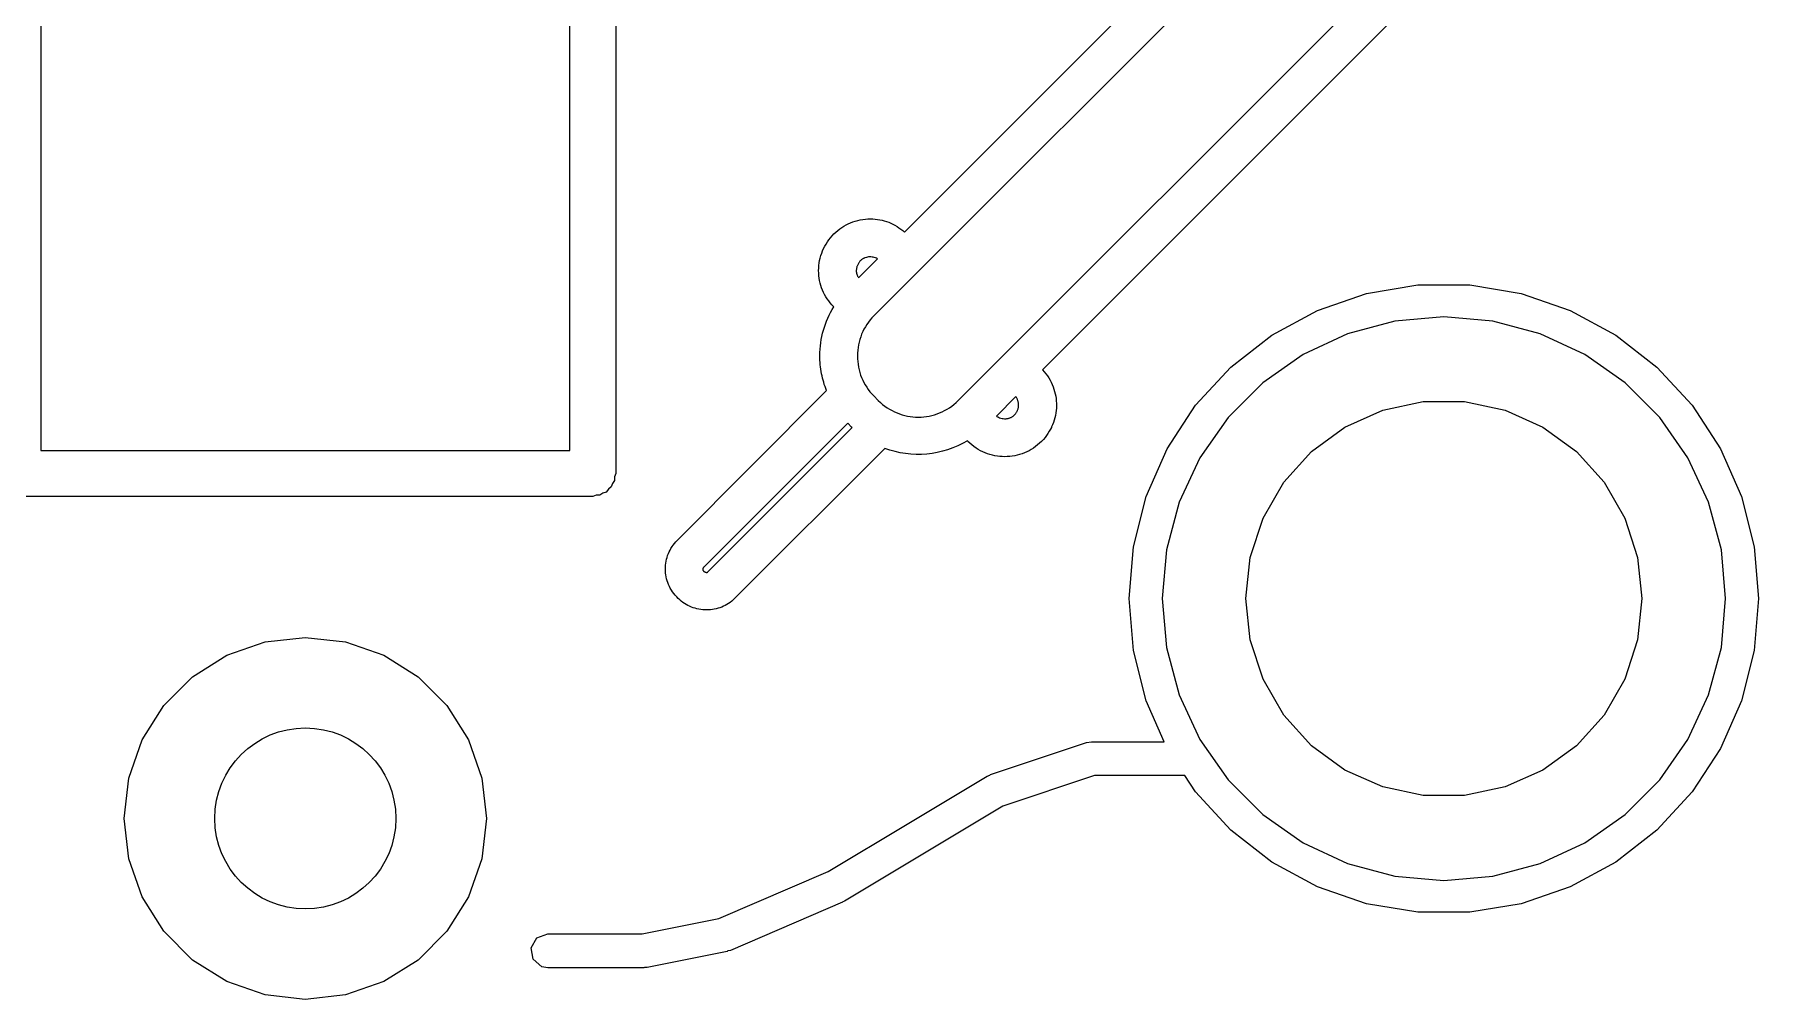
# Model space of a CAD drawing. Extents: x 101.3 to 159.9, y -98.9 to -67.7.
# Drawn here: x 146 to 153.62, y -91.96 to -87.7 of the extents above; entities that cross this region are included whole.
import ezdxf

# ---------------------------------------------------------------- set-up
doc = ezdxf.new("R2010")
doc.units = 0
doc.layers.add('BLACK', color=7, linetype='CONTINUOUS')

msp = doc.modelspace()

# ---------------------------------------------------------------- linework, layer by layer
at = {"layer": 'BLACK', "linetype": 'CONTINUOUS'}
for p, q in [((148.5716, -84.56), (148.5716, -89.64)), ((146.0316, -84.6616), (146.0316, -89.5384)), ((148.3684, -89.5384), (148.3684, -84.6616)), ((149.848309, -88.573401), (152.022126, -86.398525)), ((152.140659, -86.516), (149.964725, -88.691934)), ((150.085376, -89.317409), (152.513192, -86.89065)), ((152.631725, -87.008125), (150.457909, -89.181942)), ((149.619907, -88.528296), (149.630513, -88.524847)), ((149.630513, -88.524847), (149.641328, -88.521917)), ((149.641328, -88.521917), (149.652335, -88.519508)), ((149.652335, -88.519508), (149.663523, -88.517627)), ((149.663523, -88.517627), (149.674877, -88.516277)), ((149.674877, -88.516277), (149.686382, -88.515464)), ((149.686382, -88.515464), (149.698026, -88.515192)), ((149.698026, -88.515192), (149.708317, -88.515439)), ((149.708317, -88.515439), (149.718547, -88.516174)), ((149.718547, -88.516174), (149.728703, -88.51739)), ((149.728703, -88.51739), (149.738771, -88.519078)), ((149.738771, -88.519078), (149.748741, -88.521232)), ((149.748741, -88.521232), (149.758599, -88.523843)), ((149.758599, -88.523843), (149.768332, -88.526903)), ((149.513736, -88.607754), (149.520732, -88.598808)), ((149.520732, -88.598808), (149.528189, -88.590173)), ((149.528189, -88.590173), (149.5361, -88.581867)), ((149.5361, -88.581867), (149.544209, -88.573967)), ((149.544209, -88.573967), (149.552651, -88.566544)), ((149.552651, -88.566544), (149.561413, -88.559601)), ((149.561413, -88.559601), (149.57048, -88.553143)), ((149.57048, -88.553143), (149.579838, -88.547175)), ((149.579838, -88.547175), (149.589474, -88.541702)), ((149.589474, -88.541702), (149.599373, -88.536728)), ((149.599373, -88.536728), (149.609522, -88.532258)), ((149.609522, -88.532258), (149.619907, -88.528296)), ((149.768332, -88.526903), (149.77793, -88.530406)), ((149.77793, -88.530406), (149.787378, -88.534342)), ((149.787378, -88.534342), (149.796665, -88.538705)), ((149.796665, -88.538705), (149.805779, -88.543486)), ((149.805779, -88.543486), (149.814707, -88.548678)), ((149.814707, -88.548678), (149.823436, -88.554274)), ((149.823436, -88.554274), (149.831954, -88.560264)), ((149.831954, -88.560264), (149.840249, -88.566642)), ((149.840249, -88.566642), (149.848309, -88.573401)), ((149.475337, -88.688245), (149.478357, -88.677489)), ((149.478357, -88.677489), (149.481902, -88.666894)), ((149.481902, -88.666894), (149.485962, -88.656479)), ((149.485962, -88.656479), (149.490531, -88.646263)), ((149.490531, -88.646263), (149.4956, -88.636263)), ((149.4956, -88.636263), (149.501163, -88.6265)), ((149.501163, -88.6265), (149.507211, -88.61699)), ((149.507211, -88.61699), (149.513736, -88.607754)), ((149.468368, -88.743792), (149.468652, -88.732509)), ((149.46864, -88.755051), (149.468368, -88.743792)), ((149.468652, -88.732509), (149.469498, -88.721294)), ((149.469498, -88.721294), (149.4709, -88.710166)), ((149.4709, -88.710166), (149.472849, -88.699143)), ((149.472849, -88.699143), (149.475337, -88.688245)), ((149.634786, -88.741689), (149.634525, -88.744851)), ((149.634525, -88.744851), (149.634574, -88.746835)), ((149.634574, -88.746835), (149.63472, -88.748817)), ((149.63472, -88.748817), (149.634958, -88.750797)), ((149.635168, -88.738556), (149.634786, -88.741689)), ((149.634958, -88.750797), (149.635286, -88.752771)), ((149.635672, -88.735458), (149.635168, -88.738556)), ((149.635286, -88.752771), (149.635701, -88.75474)), ((149.636295, -88.732398), (149.635672, -88.735458)), ((149.635701, -88.75474), (149.6362, -88.756701)), ((149.637036, -88.729382), (149.636295, -88.732398)), ((149.637893, -88.726414), (149.637036, -88.729382)), ((149.638864, -88.723499), (149.637893, -88.726414)), ((149.639949, -88.720641), (149.638864, -88.723499)), ((149.641146, -88.717845), (149.639949, -88.720641)), ((149.642453, -88.715116), (149.641146, -88.717845)), ((149.643868, -88.712458), (149.642453, -88.715116)), ((149.64539, -88.709876), (149.643868, -88.712458)), ((149.645108, -88.775542), (149.728718, -88.691934)), ((149.647017, -88.707374), (149.64539, -88.709876)), ((149.648749, -88.704958), (149.647017, -88.707374)), ((149.650583, -88.702632), (149.648749, -88.704958)), ((149.652517, -88.7004), (149.650583, -88.702632)), ((149.654529, -88.698568), (149.652517, -88.7004)), ((149.656594, -88.69684), (149.654529, -88.698568)), ((149.658709, -88.695218), (149.656594, -88.69684)), ((149.66087, -88.693699), (149.658709, -88.695218)), ((149.663076, -88.692284), (149.66087, -88.693699)), ((149.665324, -88.690973), (149.663076, -88.692284)), ((149.667609, -88.689765), (149.665324, -88.690973)), ((149.66993, -88.688659), (149.667609, -88.689765)), ((149.672284, -88.687656), (149.66993, -88.688659)), ((149.674667, -88.686755), (149.672284, -88.687656)), ((149.679511, -88.685257), (149.674667, -88.686755)), ((149.684439, -88.684162), (149.679511, -88.685257)), ((149.689427, -88.683467), (149.684439, -88.684162)), ((149.694452, -88.683169), (149.689427, -88.683467)), ((149.699491, -88.683264), (149.694452, -88.683169)), ((149.704521, -88.683751), (149.699491, -88.683264)), ((149.709519, -88.684625), (149.704521, -88.683751)), ((149.71446, -88.685883), (149.709519, -88.684625)), ((149.964725, -88.691934), (149.712842, -88.943817)), ((149.719323, -88.687523), (149.71446, -88.685883)), ((149.724083, -88.689541), (149.719323, -88.687523)), ((149.728718, -88.691934), (149.724083, -88.689541)), ((149.469453, -88.766199), (149.46864, -88.755051)), ((149.470802, -88.777222), (149.469453, -88.766199)), ((149.472684, -88.788109), (149.470802, -88.777222)), ((149.475092, -88.798848), (149.472684, -88.788109)), ((149.478023, -88.809425), (149.475092, -88.798848)), ((149.481471, -88.819829), (149.478023, -88.809425)), ((149.485433, -88.830046), (149.481471, -88.819829)), ((149.489903, -88.840065), (149.485433, -88.830046)), ((149.6362, -88.756701), (149.636779, -88.758652)), ((149.636779, -88.758652), (149.637436, -88.760593)), ((149.637436, -88.760593), (149.638167, -88.762521)), ((149.638167, -88.762521), (149.638969, -88.764435)), ((149.638969, -88.764435), (149.63984, -88.766334)), ((149.63984, -88.766334), (149.640776, -88.768216)), ((149.640776, -88.768216), (149.641774, -88.770079)), ((149.641774, -88.770079), (149.64283, -88.771922)), ((149.64283, -88.771922), (149.643943, -88.773744)), ((149.643943, -88.773744), (149.645108, -88.775542)), ((151.890073, -88.845139), (152.11656, -88.807345)), ((152.11656, -88.807345), (152.34618, -88.807345)), ((152.34618, -88.807345), (152.572667, -88.845139)), ((149.494877, -88.849873), (149.489903, -88.840065)), ((149.500351, -88.859458), (149.494877, -88.849873)), ((149.506318, -88.868808), (149.500351, -88.859458)), ((149.512776, -88.877909), (149.506318, -88.868808)), ((149.519719, -88.88675), (149.512776, -88.877909)), ((149.527142, -88.895318), (149.519719, -88.88675)), ((149.535042, -88.9036), (149.527142, -88.895318)), ((149.527899, -88.915989), (149.535042, -88.9036)), ((151.672894, -88.919696), (151.890073, -88.845139)), ((152.572667, -88.845139), (152.789846, -88.919696)), ((149.493813, -88.99371), (149.498412, -88.980377)), ((149.498412, -88.980377), (149.503454, -88.967189)), ((149.503454, -88.967189), (149.508931, -88.954152)), ((149.508931, -88.954152), (149.514836, -88.94127)), ((149.514836, -88.94127), (149.521162, -88.928548)), ((149.521162, -88.928548), (149.527899, -88.915989)), ((149.68134, -88.981702), (149.674802, -88.992014)), ((149.688418, -88.971706), (149.68134, -88.981702)), ((149.696031, -88.962046), (149.688418, -88.971706)), ((149.704174, -88.952743), (149.696031, -88.962046)), ((149.712842, -88.943817), (149.704174, -88.952743)), ((151.47095, -89.028983), (151.672894, -88.919696)), ((152.015172, -88.966773), (151.805543, -89.022943)), ((152.23137, -88.947858), (152.015172, -88.966773)), ((152.447568, -88.966773), (152.23137, -88.947858)), ((152.657197, -89.022943), (152.447568, -88.966773)), ((152.789846, -88.919696), (152.99179, -89.028983)), ((149.477743, -89.0624), (149.480008, -89.048408)), ((149.480008, -89.048408), (149.482756, -89.034538)), ((149.482756, -89.034538), (149.485978, -89.020795)), ((149.485978, -89.020795), (149.489666, -89.007185)), ((149.489666, -89.007185), (149.493813, -88.99371)), ((149.647162, -89.059401), (149.64453, -89.071362)), ((149.650365, -89.047614), (149.647162, -89.059401)), ((149.654137, -89.036023), (149.650365, -89.047614)), ((149.65847, -89.024647), (149.654137, -89.036023)), ((149.663362, -89.013507), (149.65847, -89.024647)), ((149.668808, -89.002622), (149.663362, -89.013507)), ((149.674802, -88.992014), (149.668808, -89.002622)), ((151.289748, -89.170018), (151.47095, -89.028983)), ((151.805543, -89.022943), (151.608853, -89.114661)), ((152.853887, -89.114661), (152.657197, -89.022943)), ((152.99179, -89.028983), (153.172992, -89.170018)), ((149.473659, -89.1195), (149.473918, -89.105065)), ((149.473782, -89.129607), (149.473659, -89.1195)), ((149.474151, -89.139683), (149.473782, -89.129607)), ((149.473918, -89.105065), (149.47469, -89.090733)), ((149.47469, -89.090733), (149.475968, -89.07651)), ((149.475968, -89.07651), (149.477743, -89.0624)), ((149.640114, -89.108097), (149.639817, -89.120558)), ((149.639817, -89.120558), (149.640114, -89.133019)), ((149.641002, -89.095731), (149.640114, -89.108097)), ((149.640114, -89.133019), (149.641, -89.145386)), ((149.642475, -89.083479), (149.641002, -89.095731)), ((149.64453, -89.071362), (149.642475, -89.083479)), ((151.608853, -89.114661), (151.431078, -89.239141)), ((153.031662, -89.239141), (152.853887, -89.114661)), ((149.474761, -89.149722), (149.474151, -89.139683)), ((149.47561, -89.159717), (149.474761, -89.149722)), ((149.476695, -89.169663), (149.47561, -89.159717)), ((149.478012, -89.179552), (149.476695, -89.169663)), ((149.479559, -89.18938), (149.478012, -89.179552)), ((149.481332, -89.19914), (149.479559, -89.18938)), ((149.483328, -89.208825), (149.481332, -89.19914)), ((149.485544, -89.21843), (149.483328, -89.208825)), ((149.641, -89.145386), (149.642468, -89.157638)), ((149.642468, -89.157638), (149.644514, -89.169755)), ((149.644514, -89.169755), (149.647129, -89.181716)), ((149.647129, -89.181716), (149.65031, -89.193503)), ((149.65031, -89.193503), (149.654048, -89.205094)), ((149.654048, -89.205094), (149.658338, -89.21647)), ((150.457909, -89.181942), (150.465496, -89.190515)), ((150.465496, -89.190515), (150.472581, -89.199355)), ((150.472581, -89.199355), (150.479165, -89.208444)), ((150.479165, -89.208444), (150.485248, -89.217764)), ((151.134231, -89.338955), (151.289748, -89.170018)), ((153.172992, -89.170018), (153.328509, -89.338955)), ((148.842893, -89.935475), (149.503292, -89.274017)), ((149.487978, -89.227948), (149.485544, -89.21843)), ((149.490625, -89.237372), (149.487978, -89.227948)), ((149.493483, -89.246698), (149.490625, -89.237372)), ((149.496549, -89.255918), (149.493483, -89.246698)), ((149.49982, -89.265027), (149.496549, -89.255918)), ((149.503292, -89.274017), (149.49982, -89.265027)), ((149.658338, -89.21647), (149.663174, -89.22761)), ((149.663174, -89.22761), (149.668549, -89.238495)), ((149.668549, -89.238495), (149.674458, -89.249103)), ((149.674458, -89.249103), (149.680894, -89.259415)), ((149.680894, -89.259415), (149.68785, -89.269411)), ((149.68785, -89.269411), (149.695322, -89.279071)), ((149.695322, -89.279071), (149.703301, -89.288374)), ((150.485248, -89.217764), (150.49083, -89.227296)), ((150.49083, -89.227296), (150.495911, -89.237022)), ((150.495911, -89.237022), (150.500493, -89.246924)), ((150.500493, -89.246924), (150.504575, -89.256984)), ((150.504575, -89.256984), (150.508157, -89.267184)), ((150.508157, -89.267184), (150.511241, -89.277505)), ((150.511241, -89.277505), (150.513827, -89.287928)), ((150.513827, -89.287928), (150.515915, -89.298437)), ((151.431078, -89.239141), (151.277619, -89.3926)), ((153.185121, -89.3926), (153.031662, -89.239141)), ((149.703301, -89.288374), (149.711783, -89.2973)), ((149.711783, -89.2973), (149.731893, -89.317409)), ((149.731893, -89.317409), (149.74129, -89.326348)), ((149.74129, -89.326348), (149.751013, -89.33471)), ((149.751013, -89.33471), (149.761039, -89.342495)), ((149.761039, -89.342495), (149.771346, -89.349704)), ((149.771346, -89.349704), (149.781914, -89.356336)), ((149.781914, -89.356336), (149.792719, -89.362392)), ((149.792719, -89.362392), (149.80374, -89.367871)), ((150.014071, -89.367871), (150.025033, -89.362392)), ((150.025033, -89.362392), (150.035773, -89.356336)), ((150.035773, -89.356336), (150.046269, -89.349704)), ((150.046269, -89.349704), (150.056499, -89.342495)), ((150.056499, -89.342495), (150.066442, -89.33471)), ((150.066442, -89.33471), (150.076075, -89.326348)), ((150.076075, -89.326348), (150.085376, -89.317409)), ((150.339375, -89.300475), (150.253651, -89.3862)), ((150.341006, -89.302691), (150.339375, -89.300475)), ((150.342525, -89.304971), (150.341006, -89.302691)), ((150.343932, -89.307311), (150.342525, -89.304971)), ((150.345225, -89.309705), (150.343932, -89.307311)), ((150.346406, -89.312149), (150.345225, -89.309705)), ((150.345652, -89.364755), (150.346817, -89.362239)), ((150.347473, -89.31464), (150.346406, -89.312149)), ((150.346817, -89.362239), (150.34786, -89.359684)), ((150.348426, -89.317172), (150.347473, -89.31464)), ((150.34786, -89.359684), (150.348783, -89.357095)), ((150.349264, -89.31974), (150.348426, -89.317172)), ((150.348783, -89.357095), (150.349586, -89.354476)), ((150.349988, -89.322342), (150.349264, -89.31974)), ((150.349586, -89.354476), (150.350269, -89.351832)), ((150.350597, -89.324971), (150.349988, -89.322342)), ((150.350269, -89.351832), (150.350832, -89.349166)), ((150.35109, -89.327625), (150.350597, -89.324971)), ((150.350832, -89.349166), (150.351277, -89.346484)), ((150.351468, -89.330297), (150.35109, -89.327625)), ((150.351277, -89.346484), (150.351603, -89.34379)), ((150.351729, -89.332984), (150.351468, -89.330297)), ((150.351603, -89.34379), (150.351811, -89.341089)), ((150.351873, -89.335681), (150.351729, -89.332984)), ((150.351811, -89.341089), (150.351901, -89.338385)), ((150.351901, -89.338385), (150.351873, -89.335681)), ((150.515915, -89.298437), (150.517504, -89.309012)), ((150.518003, -89.362252), (150.516615, -89.372845)), ((150.517504, -89.309012), (150.518597, -89.319636)), ((150.518895, -89.351616), (150.518003, -89.362252)), ((150.518597, -89.319636), (150.519193, -89.33029)), ((150.519292, -89.340956), (150.518895, -89.351616)), ((150.519193, -89.33029), (150.519268, -89.338385)), ((150.519268, -89.338385), (150.519292, -89.340956)), ((151.008641, -89.531184), (151.134231, -89.338955)), ((151.793869, -89.435118), (151.96098, -89.360716)), ((151.96098, -89.360716), (152.139907, -89.322683)), ((152.139907, -89.322683), (152.322833, -89.322683)), ((152.322833, -89.322683), (152.50176, -89.360716)), ((152.50176, -89.360716), (152.668871, -89.435118)), ((153.328509, -89.338955), (153.454099, -89.531184)), ((149.597484, -89.41795), (148.959309, -90.055067)), ((148.979418, -90.075175), (149.616534, -89.437)), ((149.613358, -89.434883), (149.597484, -89.41795)), ((149.613755, -89.435278), (149.613358, -89.434883)), ((149.614152, -89.435661), (149.613755, -89.435278)), ((149.614351, -89.435843), (149.614152, -89.435661)), ((149.614549, -89.436018), (149.614351, -89.435843)), ((149.614748, -89.436184), (149.614549, -89.436018)), ((149.614946, -89.436339), (149.614748, -89.436184)), ((149.615145, -89.436481), (149.614946, -89.436339)), ((149.615343, -89.43661), (149.615145, -89.436481)), ((149.615542, -89.436723), (149.615343, -89.43661)), ((149.61574, -89.436818), (149.615542, -89.436723)), ((149.61584, -89.436859), (149.61574, -89.436818)), ((149.615939, -89.436896), (149.61584, -89.436859)), ((149.616038, -89.436927), (149.615939, -89.436896)), ((149.616137, -89.436953), (149.616038, -89.436927)), ((149.616237, -89.436973), (149.616137, -89.436953)), ((149.616336, -89.436988), (149.616237, -89.436973)), ((149.616435, -89.436997), (149.616336, -89.436988)), ((149.616534, -89.437), (149.616435, -89.436997)), ((149.80374, -89.367871), (149.814955, -89.372773)), ((149.814955, -89.372773), (149.826342, -89.377098)), ((149.826342, -89.377098), (149.83788, -89.380847)), ((149.83788, -89.380847), (149.849545, -89.384018)), ((149.849545, -89.384018), (149.861317, -89.386614)), ((149.861317, -89.386614), (149.873174, -89.388632)), ((149.873174, -89.388632), (149.885093, -89.390074)), ((149.885093, -89.390074), (149.897053, -89.390939)), ((149.897053, -89.390939), (149.909031, -89.391227)), ((149.909031, -89.391227), (149.921007, -89.390939)), ((149.921007, -89.390939), (149.932957, -89.390074)), ((149.932957, -89.390074), (149.944861, -89.388632)), ((149.944861, -89.388632), (149.956695, -89.386614)), ((149.956695, -89.386614), (149.96844, -89.384018)), ((149.96844, -89.384018), (149.980071, -89.380847)), ((149.980071, -89.380847), (149.991568, -89.377098)), ((149.991568, -89.377098), (150.002909, -89.372773)), ((150.002909, -89.372773), (150.014071, -89.367871)), ((150.253651, -89.3862), (150.255963, -89.387738)), ((150.255963, -89.387738), (150.258333, -89.389175)), ((150.258333, -89.389175), (150.260756, -89.390512)), ((150.260756, -89.390512), (150.263227, -89.391746)), ((150.263227, -89.391746), (150.268299, -89.393904)), ((150.268299, -89.393904), (150.273511, -89.395642)), ((150.273511, -89.395642), (150.278829, -89.396953)), ((150.278829, -89.396953), (150.284216, -89.397827)), ((150.284216, -89.397827), (150.289638, -89.398259)), ((150.289638, -89.398259), (150.29235, -89.398306)), ((150.29235, -89.398306), (150.295058, -89.398239)), ((150.295058, -89.398239), (150.297756, -89.398057)), ((150.297756, -89.398057), (150.300441, -89.39776)), ((150.300441, -89.39776), (150.303107, -89.397346)), ((150.303107, -89.397346), (150.305751, -89.396815)), ((150.305751, -89.396815), (150.308367, -89.396165)), ((150.308367, -89.396165), (150.310952, -89.395395)), ((150.310952, -89.395395), (150.313501, -89.394505)), ((150.313501, -89.394505), (150.316009, -89.393493)), ((150.316009, -89.393493), (150.318473, -89.392359)), ((150.318473, -89.392359), (150.320887, -89.391101)), ((150.320887, -89.391101), (150.323247, -89.389719)), ((150.323247, -89.389719), (150.325549, -89.388212)), ((150.325549, -89.388212), (150.327788, -89.386578)), ((150.327788, -89.386578), (150.32996, -89.384817)), ((150.32996, -89.384817), (150.33206, -89.382928)), ((150.33206, -89.382928), (150.334084, -89.380909)), ((150.334084, -89.380909), (150.336105, -89.378789)), ((150.336105, -89.378789), (150.338003, -89.376599)), ((150.338003, -89.376599), (150.339778, -89.374343)), ((150.339778, -89.374343), (150.34143, -89.372027)), ((150.34143, -89.372027), (150.342959, -89.369654)), ((150.342959, -89.369654), (150.344367, -89.367228)), ((150.344367, -89.367228), (150.345652, -89.364755)), ((150.496663, -89.437), (150.493064, -89.44427)), ((150.497908, -89.434486), (150.496663, -89.437)), ((150.50226, -89.424532), (150.497908, -89.434486)), ((150.506118, -89.414425), (150.50226, -89.424532)), ((150.509483, -89.404185), (150.506118, -89.414425)), ((150.512355, -89.393829), (150.509483, -89.404185)), ((150.514732, -89.383377), (150.512355, -89.393829)), ((150.516615, -89.372845), (150.514732, -89.383377)), ((151.277619, -89.3926), (151.153139, -89.570375)), ((151.645879, -89.542639), (151.793869, -89.435118)), ((152.668871, -89.435118), (152.816861, -89.542639)), ((153.309601, -89.570375), (153.185121, -89.3926)), ((150.104493, -89.507251), (150.082903, -89.517977)), ((150.125592, -89.495209), (150.104493, -89.507251)), ((150.127709, -89.498384), (150.125592, -89.495209)), ((150.136397, -89.506554), (150.127709, -89.498384)), ((150.145381, -89.514197), (150.136397, -89.506554)), ((150.154641, -89.521312), (150.145381, -89.514197)), ((150.43619, -89.514197), (150.427013, -89.521312)), ((150.445084, -89.506554), (150.43619, -89.514197)), ((150.453675, -89.498384), (150.445084, -89.506554)), ((150.461467, -89.490003), (150.453675, -89.498384)), ((150.468768, -89.481342), (150.461467, -89.490003)), ((150.475579, -89.472421), (150.468768, -89.481342)), ((150.481899, -89.463256), (150.475579, -89.472421)), ((150.487727, -89.453866), (150.481899, -89.463256)), ((150.493064, -89.44427), (150.487727, -89.453866)), ((146.0316, -89.5384), (148.3684, -89.5384)), ((149.760468, -89.529075), (149.096892, -90.192651)), ((149.783055, -89.536938), (149.760468, -89.529075)), ((149.805935, -89.543464), (149.783055, -89.536938)), ((149.829049, -89.548653), (149.805935, -89.543464)), ((149.852344, -89.552507), (149.829049, -89.548653)), ((149.875763, -89.555028), (149.852344, -89.552507)), ((149.89925, -89.556217), (149.875763, -89.555028)), ((149.922749, -89.556077), (149.89925, -89.556217)), ((149.946205, -89.554607), (149.922749, -89.556077)), ((149.969562, -89.551811), (149.946205, -89.554607)), ((149.992763, -89.547689), (149.969562, -89.551811)), ((150.015754, -89.542243), (149.992763, -89.547689)), ((150.038478, -89.535475), (150.015754, -89.542243)), ((150.06088, -89.527386), (150.038478, -89.535475)), ((150.082903, -89.517977), (150.06088, -89.527386)), ((150.164158, -89.527901), (150.154641, -89.521312)), ((150.173911, -89.533963), (150.164158, -89.527901)), ((150.18388, -89.539497), (150.173911, -89.533963)), ((150.194046, -89.544505), (150.18388, -89.539497)), ((150.204388, -89.548985), (150.194046, -89.544505)), ((150.214888, -89.552938), (150.204388, -89.548985)), ((150.225523, -89.556364), (150.214888, -89.552938)), ((150.236276, -89.559263), (150.225523, -89.556364)), ((150.247125, -89.561635), (150.236276, -89.559263)), ((150.258051, -89.56348), (150.247125, -89.561635)), ((150.269033, -89.564798), (150.258051, -89.56348)), ((150.280053, -89.565589), (150.269033, -89.564798)), ((150.291089, -89.565852), (150.280053, -89.565589)), ((150.302122, -89.565589), (150.291089, -89.565852)), ((150.313132, -89.564798), (150.302122, -89.565589)), ((150.324099, -89.56348), (150.313132, -89.564798)), ((150.335004, -89.561635), (150.324099, -89.56348)), ((150.345825, -89.559263), (150.335004, -89.561635)), ((150.356543, -89.556364), (150.345825, -89.559263)), ((150.367138, -89.552938), (150.356543, -89.556364)), ((150.377591, -89.548985), (150.367138, -89.552938)), ((150.387881, -89.544505), (150.377591, -89.548985)), ((150.397988, -89.539497), (150.387881, -89.544505)), ((150.407892, -89.533963), (150.397988, -89.539497)), ((150.417574, -89.527901), (150.407892, -89.533963)), ((150.427013, -89.521312), (150.417574, -89.527901)), ((150.916404, -89.741464), (151.008641, -89.531184)), ((151.153139, -89.570375), (151.061421, -89.767065)), ((151.523479, -89.678579), (151.645879, -89.542639)), ((152.816861, -89.542639), (152.939261, -89.678579)), ((153.401319, -89.767065), (153.309601, -89.570375)), ((153.454099, -89.531184), (153.546336, -89.741464)), ((148.5716, -89.64), (148.566627, -89.655305)), ((148.566627, -89.655305), (148.566627, -89.671396)), ((148.47, -89.7416), (145.93, -89.7416)), ((148.485305, -89.736627), (148.47, -89.7416)), ((148.501396, -89.736627), (148.485305, -89.736627)), ((148.514414, -89.727168), (148.501396, -89.736627)), ((148.529719, -89.722196), (148.514414, -89.727168)), ((148.539177, -89.709177), (148.529719, -89.722196)), ((148.552196, -89.699719), (148.539177, -89.709177)), ((148.557168, -89.684414), (148.552196, -89.699719)), ((148.566627, -89.671396), (148.557168, -89.684414)), ((150.860036, -89.964057), (150.916404, -89.741464)), ((151.432016, -89.836997), (151.523479, -89.678579)), ((152.939261, -89.678579), (153.030724, -89.836997)), ((153.546336, -89.741464), (153.602704, -89.964057)), ((151.061421, -89.767065), (151.005251, -89.976694)), ((153.457489, -89.976694), (153.401319, -89.767065)), ((151.375489, -90.010969), (151.432016, -89.836997)), ((153.030724, -89.836997), (153.087251, -90.010969)), ((148.811601, -89.97845), (148.815858, -89.970815)), ((148.815858, -89.970815), (148.820502, -89.963356)), ((148.820502, -89.963356), (148.825531, -89.956084)), ((148.825531, -89.956084), (148.830941, -89.949007)), ((148.830941, -89.949007), (148.836729, -89.942134)), ((148.836729, -89.942134), (148.842893, -89.935475)), ((150.841074, -90.192892), (150.860036, -89.964057)), ((153.602704, -89.964057), (153.621666, -90.192892)), ((148.791244, -90.053584), (148.791873, -90.044777)), ((148.791873, -90.044777), (148.792917, -90.036063)), ((148.792917, -90.036063), (148.794374, -90.027451)), ((148.794374, -90.027451), (148.79624, -90.018951)), ((148.79624, -90.018951), (148.798512, -90.010572)), ((148.798512, -90.010572), (148.801188, -90.002323)), ((148.801188, -90.002323), (148.804263, -89.994213)), ((148.804263, -89.994213), (148.807735, -89.986252)), ((148.807735, -89.986252), (148.811601, -89.97845)), ((151.005251, -89.976694), (150.986336, -90.192892)), ((151.356368, -90.192892), (151.375489, -90.010969)), ((153.087251, -90.010969), (153.106372, -90.192892)), ((153.476404, -90.192892), (153.457489, -89.976694)), ((148.791034, -90.062475), (148.791244, -90.053584)), ((148.791245, -90.071192), (148.791034, -90.062475)), ((148.791883, -90.079876), (148.791245, -90.071192)), ((148.792952, -90.088515), (148.791883, -90.079876)), ((148.794457, -90.097102), (148.792952, -90.088515)), ((148.796402, -90.105627), (148.794457, -90.097102)), ((148.798791, -90.114081), (148.796402, -90.105627)), ((148.801631, -90.122454), (148.798791, -90.114081)), ((148.804924, -90.130738), (148.801631, -90.122454)), ((148.956795, -90.062078), (148.956776, -90.063124)), ((148.956776, -90.063124), (148.956818, -90.064172)), ((148.956876, -90.061044), (148.956795, -90.062078)), ((148.956818, -90.064172), (148.956918, -90.06521)), ((148.957021, -90.060034), (148.956876, -90.061044)), ((148.956918, -90.06521), (148.957076, -90.066229)), ((148.95723, -90.059057), (148.957021, -90.060034)), ((148.957076, -90.066229), (148.95729, -90.067216)), ((148.957506, -90.058126), (148.95723, -90.059057)), ((148.95729, -90.067216), (148.957558, -90.068162)), ((148.957851, -90.05725), (148.957506, -90.058126)), ((148.957558, -90.068162), (148.957878, -90.069054)), ((148.958049, -90.056837), (148.957851, -90.05725)), ((148.957878, -90.069054), (148.95825, -90.069883)), ((148.958265, -90.056441), (148.958049, -90.056837)), ((148.95825, -90.069883), (148.959137, -90.070653)), ((148.958499, -90.056065), (148.958265, -90.056441)), ((148.95875, -90.05571), (148.958499, -90.056065)), ((148.95902, -90.055377), (148.95875, -90.05571)), ((148.959309, -90.055067), (148.95902, -90.055377)), ((148.959137, -90.070653), (148.960011, -90.071373)), ((148.960011, -90.071373), (148.960872, -90.072046)), ((148.960872, -90.072046), (148.961721, -90.072672)), ((148.961721, -90.072672), (148.962556, -90.073253)), ((148.962556, -90.073253), (148.963378, -90.073788)), ((148.963378, -90.073788), (148.964186, -90.07428)), ((148.964186, -90.07428), (148.964981, -90.074729)), ((148.964981, -90.074729), (148.965761, -90.075136)), ((148.965761, -90.075136), (148.966528, -90.075503)), ((148.966528, -90.075503), (148.96728, -90.075829)), ((148.96728, -90.075829), (148.968017, -90.076116)), ((148.968017, -90.076116), (148.96874, -90.076366)), ((148.96874, -90.076366), (148.969448, -90.076578)), ((148.969448, -90.076578), (148.970141, -90.076754)), ((148.970141, -90.076754), (148.970818, -90.076896)), ((148.970818, -90.076896), (148.97148, -90.077003)), ((148.97148, -90.077003), (148.972127, -90.077077)), ((148.972127, -90.077077), (148.972757, -90.077119)), ((148.972757, -90.077119), (148.973371, -90.077129)), ((148.973371, -90.077129), (148.973969, -90.07711)), ((148.973969, -90.07711), (148.974551, -90.077061)), ((148.974551, -90.077061), (148.975116, -90.076984)), ((148.975116, -90.076984), (148.975664, -90.076879)), ((148.975664, -90.076879), (148.976195, -90.076748)), ((148.976195, -90.076748), (148.976709, -90.076592)), ((148.976709, -90.076592), (148.977205, -90.076411)), ((148.977205, -90.076411), (148.977683, -90.076207)), ((148.977683, -90.076207), (148.978144, -90.07598)), ((148.978144, -90.07598), (148.978587, -90.075732)), ((148.978587, -90.075732), (148.979012, -90.075464)), ((148.979012, -90.075464), (148.979418, -90.075175)), ((148.808677, -90.138922), (148.804924, -90.130738)), ((148.812893, -90.146997), (148.808677, -90.138922)), ((148.817577, -90.154955), (148.812893, -90.146997)), ((148.822734, -90.162786), (148.817577, -90.154955)), ((148.828369, -90.17048), (148.822734, -90.162786)), ((148.834485, -90.178028), (148.828369, -90.17048)), ((148.841089, -90.185422), (148.834485, -90.178028)), ((148.848184, -90.192651), (148.841089, -90.185422)), ((148.85458, -90.198706), (148.848184, -90.192651)), ((148.861255, -90.204371), (148.85458, -90.198706)), ((149.090688, -90.198706), (149.084193, -90.204371)), ((149.096892, -90.192651), (149.090688, -90.198706)), ((150.860036, -90.421727), (150.841074, -90.192892)), ((150.986336, -90.192892), (151.005251, -90.40909)), ((151.375489, -90.374815), (151.356368, -90.192892)), ((153.106372, -90.192892), (153.087251, -90.374815)), ((153.457489, -90.40909), (153.476404, -90.192892)), ((153.621666, -90.192892), (153.602704, -90.421727)), ((148.86819, -90.209645), (148.861255, -90.204371)), ((148.875366, -90.214528), (148.86819, -90.209645)), ((148.882763, -90.219021), (148.875366, -90.214528)), ((148.890363, -90.223123), (148.882763, -90.219021)), ((148.898146, -90.226834), (148.890363, -90.223123)), ((148.906094, -90.230155), (148.898146, -90.226834)), ((148.914189, -90.233085), (148.906094, -90.230155)), ((148.922409, -90.235624), (148.914189, -90.233085)), ((148.930738, -90.237773), (148.922409, -90.235624)), ((148.939155, -90.239531), (148.930738, -90.237773)), ((148.947642, -90.240899), (148.939155, -90.239531)), ((148.95618, -90.241875), (148.947642, -90.240899)), ((148.96475, -90.242461), (148.95618, -90.241875)), ((148.973332, -90.242657), (148.96475, -90.242461)), ((148.981908, -90.242461), (148.973332, -90.242657)), ((148.990459, -90.241875), (148.981908, -90.242461)), ((148.998966, -90.240899), (148.990459, -90.241875)), ((149.00741, -90.239531), (148.998966, -90.240899)), ((149.015771, -90.237773), (149.00741, -90.239531)), ((149.024031, -90.235624), (149.015771, -90.237773)), ((149.032171, -90.233085), (149.024031, -90.235624)), ((149.040172, -90.230155), (149.032171, -90.233085)), ((149.048015, -90.226834), (149.040172, -90.230155)), ((149.055681, -90.223123), (149.048015, -90.226834)), ((149.063151, -90.219021), (149.055681, -90.223123)), ((149.070405, -90.214528), (149.063151, -90.219021)), ((149.077426, -90.209645), (149.070405, -90.214528)), ((149.084193, -90.204371), (149.077426, -90.209645)), ((146.852893, -90.443225), (147.021983, -90.384058)), ((147.021983, -90.384058), (147.2, -90.364)), ((147.2, -90.364), (147.378017, -90.384058)), ((147.378017, -90.384058), (147.547107, -90.443225)), ((150.916404, -90.64432), (150.860036, -90.421727)), ((151.005251, -90.40909), (151.061421, -90.618719)), ((151.432016, -90.548787), (151.375489, -90.374815)), ((153.087251, -90.374815), (153.030724, -90.548787)), ((153.401319, -90.618719), (153.457489, -90.40909)), ((153.602704, -90.421727), (153.546336, -90.64432)), ((146.701208, -90.538535), (146.852893, -90.443225)), ((147.547107, -90.443225), (147.698792, -90.538535)), ((146.574535, -90.665208), (146.701208, -90.538535)), ((147.698792, -90.538535), (147.825465, -90.665208)), ((151.523479, -90.707205), (151.432016, -90.548787)), ((153.030724, -90.548787), (152.939261, -90.707205)), ((150.995657, -90.824999), (150.916404, -90.64432)), ((151.061421, -90.618719), (151.153139, -90.815409)), ((153.309601, -90.815409), (153.401319, -90.618719)), ((153.546336, -90.64432), (153.454099, -90.8546)), ((146.479225, -90.816893), (146.574535, -90.665208)), ((147.825465, -90.665208), (147.920775, -90.816893)), ((151.645879, -90.843145), (151.523479, -90.707205)), ((152.939261, -90.707205), (152.816861, -90.843145)), ((146.420058, -90.985983), (146.479225, -90.816893)), ((147.920775, -90.816893), (147.979942, -90.985983)), ((150.227755, -90.970271), (150.652018, -90.828848)), ((150.652018, -90.828848), (150.674196, -90.825558)), ((150.674196, -90.825558), (150.675735, -90.824999)), ((150.675735, -90.824999), (150.995657, -90.824999)), ((151.153139, -90.815409), (151.277619, -90.993184)), ((151.793869, -90.950666), (151.645879, -90.843145)), ((152.816861, -90.843145), (152.668871, -90.950666)), ((153.185121, -90.993184), (153.309601, -90.815409)), ((153.454099, -90.8546), (153.328509, -91.046829)), ((151.96098, -91.025068), (151.793869, -90.950666)), ((152.668871, -90.950666), (152.50176, -91.025068)), ((146.4, -91.164), (146.420058, -90.985983)), ((147.979942, -90.985983), (148, -91.164)), ((149.859332, -91.189239), (150.212885, -90.97711)), ((150.212885, -90.97711), (150.224974, -90.972477)), ((150.224974, -90.972477), (150.227755, -90.970271)), ((150.687905, -90.974999), (150.283, -91.109969)), ((151.087302, -90.974999), (150.687905, -90.974999)), ((151.134231, -91.046829), (151.087302, -90.974999)), ((151.277619, -90.993184), (151.431078, -91.146643)), ((152.139907, -91.063101), (151.96098, -91.025068)), ((152.50176, -91.025068), (152.322833, -91.063101)), ((153.031662, -91.146643), (153.185121, -90.993184)), ((150.283, -91.109969), (149.936505, -91.317865)), ((151.289748, -91.215766), (151.134231, -91.046829)), ((152.322833, -91.063101), (152.139907, -91.063101)), ((153.328509, -91.046829), (153.172992, -91.215766)), ((146.420058, -91.342017), (146.4, -91.164)), ((148, -91.164), (147.979942, -91.342017)), ((149.510143, -91.398755), (149.85933, -91.189241)), ((149.85933, -91.189241), (149.859332, -91.189239)), ((151.431078, -91.146643), (151.608853, -91.271123)), ((152.853887, -91.271123), (153.031662, -91.146643)), ((151.47095, -91.356801), (151.289748, -91.215766)), ((153.172992, -91.215766), (152.99179, -91.356801)), ((146.479225, -91.511107), (146.420058, -91.342017)), ((147.979942, -91.342017), (147.920775, -91.511107)), ((149.936505, -91.317865), (149.582952, -91.529999)), ((151.608853, -91.271123), (151.805543, -91.362841)), ((152.657197, -91.362841), (152.853887, -91.271123)), ((149.027024, -91.605805), (149.510143, -91.398755)), ((151.672894, -91.466088), (151.47095, -91.356801)), ((151.805543, -91.362841), (152.015172, -91.419011)), ((152.015172, -91.419011), (152.23137, -91.437926)), ((152.23137, -91.437926), (152.447568, -91.419011)), ((152.447568, -91.419011), (152.657197, -91.362841)), ((152.99179, -91.356801), (152.789846, -91.466088)), ((151.890073, -91.540645), (151.672894, -91.466088)), ((152.789846, -91.466088), (152.572667, -91.540645)), ((146.574535, -91.662792), (146.479225, -91.511107)), ((147.920775, -91.511107), (147.825465, -91.662792)), ((149.573909, -91.534623), (149.078934, -91.746754)), ((149.575994, -91.532664), (149.573909, -91.534623)), ((149.582952, -91.529999), (149.575994, -91.532664)), ((152.11656, -91.578439), (151.890073, -91.540645)), ((152.572667, -91.540645), (152.34618, -91.578439)), ((148.688407, -91.673528), (149.027024, -91.605805)), ((152.34618, -91.578439), (152.11656, -91.578439)), ((146.701208, -91.789465), (146.574535, -91.662792)), ((147.825465, -91.662792), (147.698792, -91.789465)), ((148.197711, -91.735504), (148.223363, -91.691075)), ((148.223363, -91.691075), (148.271572, -91.673528)), ((148.271572, -91.673528), (148.688407, -91.673528)), ((146.852893, -91.884775), (146.701208, -91.789465)), ((147.698792, -91.789465), (147.547107, -91.884775)), ((148.20662, -91.786028), (148.197711, -91.735504)), ((148.24592, -91.819005), (148.20662, -91.786028)), ((149.064099, -91.751362), (148.710545, -91.822072)), ((149.06712, -91.749524), (149.064099, -91.751362)), ((149.078934, -91.746754), (149.06712, -91.749524)), ((148.271572, -91.823528), (148.24592, -91.819005)), ((148.695836, -91.823528), (148.271572, -91.823528)), ((148.699118, -91.822333), (148.695836, -91.823528)), ((148.710545, -91.822072), (148.699118, -91.822333)), ((147.021983, -91.943942), (146.852893, -91.884775)), ((147.2, -91.964), (147.021983, -91.943942)), ((147.378017, -91.943942), (147.2, -91.964)), ((147.547107, -91.884775), (147.378017, -91.943942))]:
    msp.add_line(p, q, dxfattribs=at)
at = {"layer": 'BLACK'}
msp.add_circle((147.2, -91.164), 0.4, dxfattribs=at)

doc.saveas('drawing.dxf')
